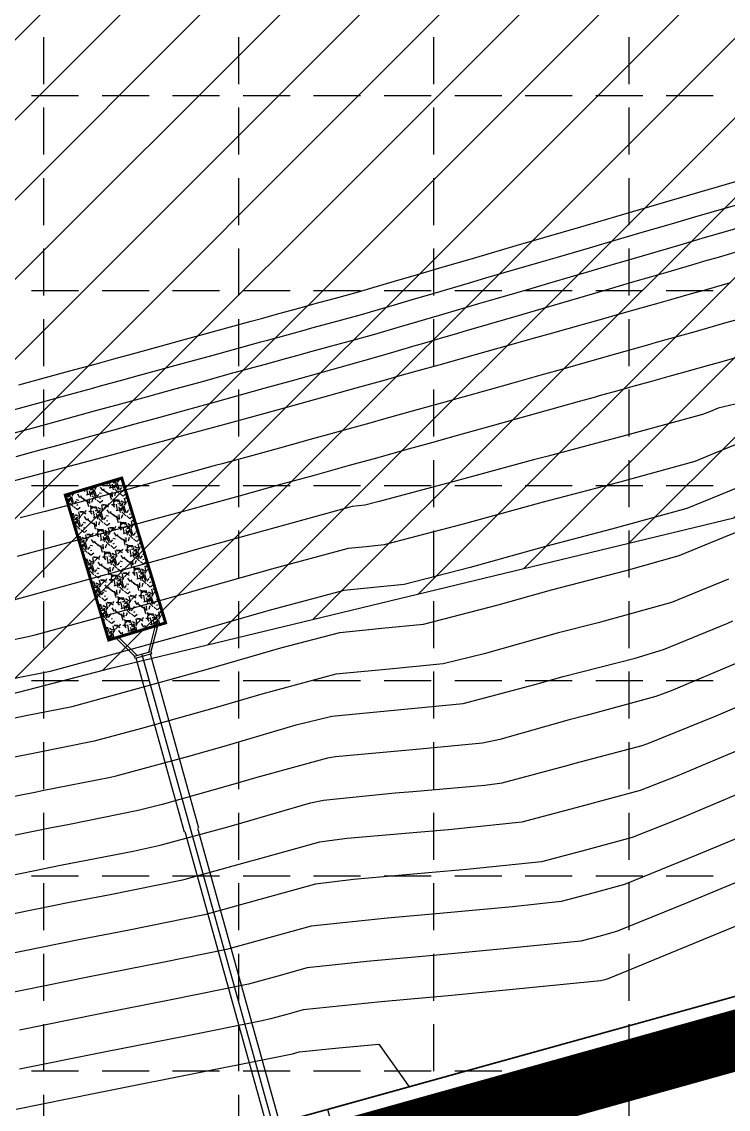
# Model space of a CAD drawing. Header units: inches. Extents: x 2387375 to 2389038, y 7083851 to 7084891.
# Drawn here: x 2388488.8 to 2388582.7, y 7084599 to 7084743.6 of the extents above; entities that cross this region are included whole.
import ezdxf

# ---------------------------------------------------------------- set-up
doc = ezdxf.new("R2010")
doc.units = ezdxf.units.IN
doc.header["$MEASUREMENT"] = 0
doc.linetypes.add('ACAD_ISO02W100', pattern=[15, 12, -3])
doc.linetypes.add('HIDDEN', pattern=[0.375, 0.25, -0.125])
for name, color, linetype in [('1 EROSION BLANKET', 84, 'Continuous'), ('GRID', 254, 'HIDDEN'), ('JCTR1$0$TP-CT-MAJR', 251, 'Continuous'), ('JCTR1$0$TP-CT-MINR', 253, 'Continuous'), ('LEGEND', 7, 'Continuous'), ('SILT FENCE', 200, 'Continuous'), ('STORM', 5, 'Continuous'), ('WATER', 5, 'Continuous')]:
    doc.layers.add(name, color=color, linetype=linetype)
doc.layers.add('CRWR1$0$CRW-PR-LOT', color=3, linetype='Continuous', lineweight=35)
doc.layers.add('CRWR1$0$CRW-PR-PLAT-LN', color=2, linetype='Continuous', lineweight=30)

# ---------------------------------------------------------------- blocks, each defined once
blk = doc.blocks.new('A$C6A1501F0')
at = {"layer": 'LEGEND', "linetype": 'ACAD_ISO02W100'}
h = blk.add_hatch(dxfattribs=at)
h.set_pattern_fill('GRAVEL', color=240, scale=7.901685238283465, angle=-90.00000000000001, style=0)
h.set_pattern_definition([(138.0128, (-398.4708630810492, 561.736811876297), (-71.11517774550934, 63.21346793733796), [1.063061125217704, -105.2432410369985]), (94.96969999999995, (-399.2610316048376, 562.4479635478929), (7.901616548989391, -94.82023116816296), [1.824246267592027, -180.600325179814]), (42.51039999999991, (-399.4190653096884, 564.2653511520475), (-86.91860615931813, -79.01677904213267), [1.286299536569689, -127.343812154104]), (177.2737, (-401.3944866191596, 567.3470083950087), (158.0337070964568, -7.901653771617222), [1.661234501126239, -164.4621840047568]), (202.8337, (-403.0538405193947, 567.4260252472013), (94.820194506399, 39.50850446106374), [1.628971920298329, -161.2684413567213]), (267.2737, (-404.555160714779, 566.7938904287294), (7.901653771617227, 158.0337070964568), [1.661234501126239, -164.4621840047568]), (307.6942, (-404.6341775669716, 565.1345365289599), (-79.01677656743323, 102.7219661404462), [2.196897645114713, -217.4926930292813]), (342.2553, (-403.2908910764381, 563.3961657760665), (173.8370454626745, -55.31188171149473), [2.074097554826552, -205.3357290429958]), (31.42959999999997, (-401.315469766967, 562.7640309566632), (102.7218688776117, 63.21354697013753), [1.666860501015898, -165.0193713393343]), (85.23639999999999, (-399.8931664242409, 563.6332163335755), (-7.901618332037954, -86.91854509863761), [1.902978659306268, -93.24591479758087]), (132.3974, (-399.7351327193901, 565.5296207908541), (-86.91847505568592, 94.82028094526845), [2.460964064092908, -243.6356240839584]), (48.81409999999998, (-401.4735034718178, 559.5243400093168), (47.41009020058091, 55.31181995271545), [0.8399570425147709, -83.15610278479804]), (81.4692, (-400.9203855050728, 560.1564748287201), (-15.80343297921159, -102.721894544834), [1.59801311753472, -158.2036779168284]), (135, (-400.6833349480294, 561.736811876297), (-7.901687683451682, 2.328731829949544e-15), [1.117464228083286, -10.05720175780529]), (113.1985999999999, (-399.7351327193901, 562.2899298425764), (15.80338094839265, -39.50842406323333), [0.6017765443771922, -59.57566454784059]), (201.8014, (-399.9721832764335, 562.8430478097871), (23.70505787209556, 7.901684531087757), [0.8510352052188438, -41.70084358100193]), (300.9638, (-400.7623518002219, 562.5269804000854), (15.80339010072407, -23.70504008759266), [1.382233897047675, -44.69211344649134]), (71.5651, (-400.0512001286261, 561.3417276144028), (-7.901672621051905, -15.80337391058372), [0.9994920674757144, -23.98783332447285]), (286.3895, (-399.9721832764335, 567.4260252472013), (23.70499811012665, -79.01686975399399), [1.400178624223829, -138.6180393739948]), (340.3462, (-399.5770990145393, 566.0827387571335), (-86.91855449600625, 31.60670339936135), [1.174672429208458, -116.2923255393949]), (203.1986, (-398.4708630810492, 561.3417276144028), (39.50842406323333, 15.80338094839265), [1.203545187069146, -58.97389590514865]), (253.6105, (-399.5770990145393, 560.867626500316), (23.7049981101267, 79.01686975399399), [1.400178624223817, -138.6180393739933]), (249.444, (-404.871228124015, 567.4260252472013), (15.80333884155047, 39.50844076641096), [1.350239973517878, -66.16179030911697]), (204.7751, (-405.3453292385675, 566.1617556093261), (86.91856465941376, 39.50836447329116), [1.131347489046937, -112.0035673510372]), (336.8013999999999, (-406.3725483193994, 561.2627107622102), (39.50842406323333, -15.80338094839268), [1.203545187069146, -58.97389590514862]), (287.354, (-405.2663123859093, 560.7886096471921), (-31.60669751171588, 102.7219240519527), [1.324567398178695, -131.1318168438551]), (339.444, (-406.3725483193994, 565.1345365289599), (-39.50844076641095, 15.80333884155049), [0.6751199867589398, -66.83691029587597]), (11.30989999999952, (-406.3725483193994, 561.736811876297), (31.60674689702607, 7.901666528369769), [0.4029069303000725, -39.88793623172668]), (75.96379999999999, (-405.9774640575051, 561.8158287284896), (-7.901669888163502, -23.70506002908946), [1.628971920298327, -30.95050599409441]), (96.00899999999996, (-405.5823797956109, 563.3961657760665), (7.901679845239794, -79.01685041457257), [1.509616964774056, -149.4518661671302]), (213.6901, (-401.4735034718178, 562.5269804000854), (15.80336698221383, 7.901695783139229), [1.139596848435718, -27.35033226414248]), (263.1572, (-402.4217057004571, 561.8948455806822), (-15.80343367365098, -134.32864403703), [1.989596932888347, -196.969756583481]), (330.9454, (-402.6587562575005, 559.919424271211), (-55.31179970673286, 31.60674116805401), [0.8135259053927125, -80.5393016844357]), (360, (-401.9476045859046, 559.5243400093168), (7.901685238283467, 7.901685238283464), [0.4741011142970078, -7.427584123986457]), (30.25639999999999, (-405.3453292385675, 563.5541994804516), (-55.31181607337535, -31.60670055025817), [1.097733720043292, -108.6759859584364]), (318.0128, (-404.3971270099282, 564.1073174476624), (71.11517774550934, -63.21346793733796), [2.126122250435408, -104.1801799117807]), (270, (-402.8167899623513, 562.6850141044706), (7.901685238283464, -7.901685238283467), [2.054438161953701, -5.847247076329762]), (235.3048, (-402.8167899623513, 560.6305759428069), (55.3118646982897, 79.01680701916109), [1.249367059765952, -123.6872440966064]), (164.0546, (-403.5279416334815, 559.6033568615094), (-31.6067419538993, 7.901684363538317), [1.15050117406455, -56.3746365460153]), (117.6459999999999, (-404.6341775669716, 559.919424271211), (-79.01691332986965, 150.1319863970388), [1.87321301101367, -185.4483962560776]), (85.42609999999999, (-405.5033629434183, 561.5787781709805), (7.901644158694763, 102.7219125092918), [1.981734756076237, -196.1915275060461])])
h.paths.add_polyline_path([(0.584089822601527, -0.4938531648367643), (0.4947351985611022, -50.77916392777115), (20.24894829420373, -50.77916392777115), (20.17312509985641, -0.4938531648367643)])
at = {"layer": 'LEGEND', "color": 240, "const_width": 0.9877106547854332}
blk.add_lwpolyline([(0.584089822601527, -0.4938531648367643), (0.4947351985611022, -50.77916392777115), (20.24894829420373, -50.77916392777115), (20.17312509985641, -0.4938531648367643)], close=True, dxfattribs=at)
blk = doc.blocks.new('A$C4A363B70')
at = {"layer": '1 EROSION BLANKET', "xscale": 0.4000000003996955, "yscale": 0.400000000372529, "zscale": 0.4, "rotation": 238.6088786460151}
blk.add_blockref('A$C6A1501F0', (21.82924640318379, -10.68277902994305), dxfattribs=at)

msp = doc.modelspace()

# ---------------------------------------------------------------- hatches: boundary and pattern name
at = {"layer": 'WATER'}
h = msp.add_hatch(dxfattribs=at)
h.set_pattern_fill('ANSI31', color=256, scale=60, style=0)
h.set_pattern_definition([(45, (0, 0), (-5.303300858899106, 5.303300858899107), [])])
h.paths.add_polyline_path([(2387654.944462844, 7084521.61980602), (2387679.642783274, 7084506.639975104), (2387723.766752446, 7084497.763036642), (2387889.162252298, 7084510.80103803), (2387926.348488384, 7084514.129889344), (2388016.700137126, 7084533.001497419), (2388141.856800673, 7084565.735202823), (2388228.84299068, 7084591.574107274), (2388390.663752605, 7084628.996498778), (2388500.851835737, 7084657.634565918), (2388592.26903552, 7084679.702376023), (2388707.425534849, 7084710.819012595), (2388737.54360867, 7084716.203948504), (2388780.22361846, 7084766.427201666), (2388754.708681173, 7084793.894603136), (2388201.914261119, 7084776.275937825), (2388014.44484666, 7084766.665758959), (2387879.851425392, 7084777.877635114), (2387769.292539042, 7084787.487813978), (2387692.382010933, 7084779.479332403), (2387663.540564354, 7084771.470848392), (2387660.335959179, 7084745.843701504), (2387660.335959179, 7084691.386013151), (2387641.108328126, 7084659.352079542), (2387628.289903526, 7084611.301177911), (2387633.613179864, 7084569.814989717), (2387646.877628599, 7084529.484212562)])

# ---------------------------------------------------------------- linework, layer by layer
at = {"color": 7}
msp.add_line((2388762.413445514, 7084663.563159616), (2387927.993441843, 7084432.053387738), dxfattribs=at)
at = {"layer": 'CRWR1$0$CRW-PR-LOT', "color": 7}
msp.add_lwpolyline([(2387581.273520038, 7084497.630527668), (2387606.530616154, 7084493.423341805), (2387606.671096385, 7084476.339225425, -0.07968145764794721), (2387640.390261373, 7084467.578565371, 0.1057521026241832), (2387677.27067296, 7084460.006561443), (2387741.776281955, 7084460.536981789, -0.1424898217880438), (2387841.241544388, 7084432.488946628), (2387925.343544057, 7084431.318169056), (2388765.063371691, 7084664.298384419), (2388974.710188857, 7084370.945626974), (2388910.435450236, 7084251.138903983)], format="xyb", dxfattribs=at)
at = {"layer": 'CRWR1$0$CRW-PR-PLAT-LN', "color": 7}
msp.add_lwpolyline([(2388569.422874402, 7084502.689330834), (2388551.423378921, 7084519.825214897), (2388529.474571885, 7084598.93428617), (2388605.286687043, 7084619.968352932), (2388634.695250391, 7084513.972426586), (2388629.033191278, 7084512.401488628, 0.3360930115425278), (2388569.422874402, 7084502.689330834, -0.9220041064176998)], format="xyb", dxfattribs=at)
at = {"layer": 'GRID', "color": 252, "linetype": 'HIDDEN', "ltscale": 25}
for p, q in [((2388491.699525693, 7084863.391168827), (2388491.699525693, 7083955.698641663)), ((2388517.630325695, 7084863.391168827), (2388517.630325695, 7083955.698641663)), ((2388543.561125697, 7084863.391168827), (2388543.561125697, 7083955.698641663)), ((2388569.491925699, 7084863.391168827), (2388569.491925699, 7083955.698641663)), ((2387402.605925598, 7084733.737168817), (2389010.315525737, 7084733.737168817)), ((2387402.605925598, 7084707.806368815), (2389010.315525737, 7084707.806368815)), ((2387402.605925598, 7084681.875568812), (2389010.315525737, 7084681.875568812)), ((2387402.605925598, 7084655.94476881), (2389010.315525737, 7084655.94476881)), ((2387402.605925598, 7084630.013968808), (2389010.315525737, 7084630.013968808)), ((2387402.605925598, 7084604.083168805), (2389010.315525737, 7084604.083168805))]:
    msp.add_line(p, q, dxfattribs=at)
at = {"layer": 'JCTR1$0$TP-CT-MAJR', "color": 35, "elevation": 595}
msp.add_lwpolyline([(2388488.050595129, 7084685.757421196), (2388490.760982258, 7084686.488570075), (2388493.642716061, 7084687.269964182), (2388498.003636524, 7084688.459461216), (2388500.922356904, 7084689.259699507), (2388503.898180704, 7084690.078494297), (2388507.025931113, 7084690.941766878), (2388510.726629036, 7084691.966023354), (2388514.543083368, 7084693.024695043), (2388518.183286082, 7084694.035873506), (2388521.039146217, 7084694.829594644), (2388524.796555303, 7084695.873724135), (2388528.940883379, 7084697.024175897), (2388532.242576635, 7084697.939042497), (2388536.014651217, 7084699.011434491), (2388538.436811434, 7084699.71949455), (2388541.103566079, 7084700.498998845), (2388541.946631574, 7084700.745418618), (2388543.593618256, 7084701.226800459), (2388544.909262152, 7084701.611322245), (2388546.347183683, 7084702.031567058), (2388547.933057691, 7084702.495034629), (2388550.834601549, 7084703.342957173), (2388553.170003887, 7084704.025393806), (2388554.546805912, 7084704.427697641), (2388557.866577679, 7084705.397692081), (2388560.707064268, 7084706.227594077), (2388562.859160013, 7084706.856339882), (2388565.439061699, 7084707.610039493), (2388567.259882044, 7084708.141959128), (2388568.69782638, 7084708.562017431), (2388570.344871852, 7084709.043147754), (2388572.226794534, 7084709.592875417), (2388574.440049732, 7084710.239369974), (2388577.882143475, 7084711.244772947), (2388579.616096581, 7084711.751228563), (2388581.411158902, 7084712.275522873), (2388583.624439573, 7084712.9219554)], dxfattribs=at)
at = {"layer": 'JCTR1$0$TP-CT-MAJR', "color": 35}
for points in [[(2388583.620943679, 7084687.280473677), (2388580.945943679, 7084686.175473677), (2388578.270943679, 7084685.070473677), (2388568.118925538, 7084682.304039069), (2388557.944621595, 7084679.618196184), (2388557.635943679, 7084679.535473676), (2388547.483685024, 7084676.767302755), (2388537.310888756, 7084674.078306516), (2388537.000943678, 7084674.000473676), (2388534.590943679, 7084673.760473676), (2388532.180943679, 7084673.520473676), (2388521.987789496, 7084670.750688428), (2388511.819417238, 7084667.888296809), (2388510.925943678, 7084667.640473677), (2388500.751348536, 7084664.80169614), (2388490.56654437, 7084662.000464261), (2388489.670943678, 7084661.760473676), (2388486.710943678, 7084661.170473676)], [(2388583.940943679, 7084658.310473677), (2388575.134695381, 7084654.579577675), (2388573.070943679, 7084653.830473676), (2388563.820858188, 7084651.320936784), (2388561.570943679, 7084650.740473676), (2388552.339740247, 7084648.140781254), (2388550.070943679, 7084647.650473677), (2388540.812250205, 7084646.734556347), (2388539.765943678, 7084646.640473677), (2388530.494238575, 7084645.8134454), (2388529.460943678, 7084645.630473677), (2388520.045904136, 7084643.075075876), (2388516.880943678, 7084642.150473677), (2388507.492523193, 7084639.488055905), (2388504.300943678, 7084638.670473676), (2388494.925982743, 7084636.778355282), (2388492.750943678, 7084636.355473677), (2388483.376582162, 7084634.458589766)], [(2388586.940943679, 7084630.440473676), (2388577.268576478, 7084626.415043993), (2388567.870943679, 7084622.580473676), (2388565.500943678, 7084621.945473677), (2388563.130943678, 7084621.310473677), (2388552.87622561, 7084620.266074359), (2388544.940943679, 7084619.525473677), (2388534.673230473, 7084618.597170051), (2388526.750943678, 7084617.740473676), (2388522.845943678, 7084616.660473676), (2388518.940943679, 7084615.580473676), (2388508.680313055, 7084613.492346648), (2388498.795943679, 7084611.540473676), (2388488.531315506, 7084609.471276507)]]:
    msp.add_lwpolyline(points, dxfattribs=at)
at = {"layer": 'JCTR1$0$TP-CT-MINR', "color": 35}
for p, q in [((2388581.438190506, 7084721.658731105, 592), (2388587.325416185, 7084723.378560188, 592)), ((2388574.882160724, 7084719.743076329, 592), (2388581.438190506, 7084721.658731105, 592)), ((2388582.621892768, 7084718.879150549, 593), (2388587.802666597, 7084720.392598672, 593)), ((2388568.506754458, 7084717.87961228, 592), (2388574.882160724, 7084719.743076329, 592)), ((2388578.73491255, 7084717.743473988, 593), (2388582.621892768, 7084718.879150549, 593)), ((2388563.1390612, 7084716.310138457, 592), (2388568.506754458, 7084717.87961228, 592)), ((2388575.161536075, 7084716.699259418, 593), (2388578.73491255, 7084717.743473988, 593)), ((2388558.207209437, 7084714.867573319, 592), (2388563.1390612, 7084716.310138457, 592)), ((2388571.588195653, 7084715.654873366, 593), (2388575.161536075, 7084716.699259418, 593)), ((2388579.696217378, 7084714.898806099, 594), (2388582.681078636, 7084715.770952432, 594)), ((2388582.681078636, 7084715.770952432, 594), (2388586.301505027, 7084716.828664923, 594)), ((2388554.516096678, 7084713.787547129, 592), (2388558.207209437, 7084714.867573319, 592)), ((2388564.258145855, 7084713.511835597, 593), (2388568.122332353, 7084714.641703231, 593)), ((2388568.122332353, 7084714.641703231, 593), (2388571.588195653, 7084715.654873366, 593)), ((2388576.325332998, 7084713.913723605, 594), (2388579.696217378, 7084714.898806099, 594)), ((2388549.170968059, 7084712.222906701, 592), (2388554.516096678, 7084713.787547129, 592)), ((2388560.026850818, 7084712.274279816, 593), (2388564.258145855, 7084713.511835597, 593)), ((2388570.275697922, 7084712.145374093, 594), (2388573.453454507, 7084713.074331183, 594)), ((2388573.453454507, 7084713.074331183, 594), (2388576.325332998, 7084713.913723605, 594)), ((2388544.705958153, 7084710.915240901, 592), (2388549.170968059, 7084712.222906701, 592)), ((2388554.327062116, 7084710.606571192, 593), (2388557.846285497, 7084711.636358904, 593)), ((2388557.846285497, 7084711.636358904, 593), (2388560.026850818, 7084712.274279816, 593)), ((2388567.041464863, 7084711.199712962, 594), (2388570.275697922, 7084712.145374093, 594)), ((2388540.83498024, 7084709.781009464, 592), (2388544.705958153, 7084710.915240901, 592)), ((2388550.516873513, 7084709.49127258, 593), (2388554.327062116, 7084710.606571192, 593)), ((2388561.740630585, 7084709.649318351, 594), (2388564.169754933, 7084710.359869751, 594)), ((2388564.169754933, 7084710.359869751, 594), (2388567.041464863, 7084711.199712962, 594)), ((2388533.550248078, 7084707.644980242, 592), (2388537.271953818, 7084708.736524278, 592)), ((2388537.271953818, 7084708.736524278, 592), (2388539.414069372, 7084709.364534034, 592)), ((2388539.414069372, 7084709.364534034, 592), (2388540.83498024, 7084709.781009464, 592)), ((2388543.792345675, 7084707.521851818, 593), (2388548.336488802, 7084708.852854874, 593)), ((2388548.336488802, 7084708.852854874, 593), (2388550.516873513, 7084709.49127258, 593)), ((2388556.633026817, 7084708.154801122, 594), (2388559.311524686, 7084708.938630363, 594)), ((2388559.311524686, 7084708.938630363, 594), (2388561.740630585, 7084709.649318351, 594)), ((2388580.902491388, 7084708.280970549, 596), (2388583.035933509, 7084708.88610813, 596)), ((2388530.522815865, 7084706.812171223, 592), (2388533.550248078, 7084707.644980242, 592)), ((2388540.586855438, 7084706.582528937, 593), (2388543.792345675, 7084707.521851818, 593)), ((2388551.71874016, 7084706.716171427, 594), (2388554.646620954, 7084707.573377054, 594)), ((2388554.646620954, 7084707.573377054, 594), (2388556.633026817, 7084708.154801122, 594)), ((2388575.0794523, 7084706.630038587, 596), (2388577.840112208, 7084707.412569036, 596)), ((2388577.840112208, 7084707.412569036, 596), (2388579.522171105, 7084707.889513822, 596)), ((2388579.522171105, 7084707.889513822, 596), (2388580.902491388, 7084708.280970549, 596)), ((2388525.650851787, 7084705.481062592, 592), (2388528.318849511, 7084706.210563794, 592)), ((2388528.318849511, 7084706.210563794, 592), (2388530.522815865, 7084706.812171223, 592)), ((2388535.147539602, 7084704.987739107, 593), (2388538.352850985, 7084705.927665103, 593)), ((2388538.352850985, 7084705.927665103, 593), (2388540.586855438, 7084706.582528937, 593)), ((2388547.021029967, 7084705.340239197, 594), (2388549.562855384, 7084706.08481569, 594)), ((2388549.562855384, 7084706.08481569, 594), (2388551.71874016, 7084706.716171427, 594)), ((2388571.439624437, 7084705.598903079, 596), (2388573.523289303, 7084706.189096205, 596)), ((2388573.523289303, 7084706.189096205, 596), (2388575.0794523, 7084706.630038587, 596)), ((2388520.682711161, 7084704.119744664, 592), (2388522.686143801, 7084704.669095922, 592)), ((2388522.686143801, 7084704.669095922, 592), (2388525.650851787, 7084705.481062592, 592)), ((2388530.874084868, 7084703.798419591, 593), (2388533.955143678, 7084704.637973676, 593)), ((2388533.955143678, 7084704.637973676, 593), (2388535.147539602, 7084704.987739107, 593)), ((2388541.438504832, 7084703.704137253, 594), (2388544.342879182, 7084704.555483945, 594)), ((2388544.342879182, 7084704.555483945, 594), (2388547.021029967, 7084705.340239197, 594)), ((2388565.864960468, 7084704.021386988, 596), (2388568.300665038, 7084704.71034703, 596)), ((2388568.300665038, 7084704.71034703, 596), (2388571.439624437, 7084705.598903079, 596)), ((2388513.987116022, 7084702.281197654, 592), (2388516.058096655, 7084702.850176081, 592)), ((2388516.058096655, 7084702.850176081, 592), (2388519.303634539, 7084703.741342246, 592)), ((2388519.303634539, 7084703.741342246, 592), (2388520.682711161, 7084704.119744664, 592)), ((2388526.355738688, 7084702.563698684, 593), (2388527.384167894, 7084702.845060416, 593)), ((2388527.384167894, 7084702.845060416, 593), (2388530.874084868, 7084703.798419591, 593)), ((2388535.719825574, 7084702.026837638, 594), (2388538.703898932, 7084702.902246283, 594)), ((2388538.703898932, 7084702.902246283, 594), (2388541.438504832, 7084703.704137253, 594)), ((2388559.409455087, 7084702.198070494, 596), (2388563.47881497, 7084703.346950497, 596)), ((2388563.47881497, 7084703.346950497, 596), (2388565.864960468, 7084704.021386988, 596)), ((2388579.934962208, 7084702.811694888, 597), (2388578.450143659, 7084702.390670482, 597)), ((2388582.236572188, 7084703.464469844, 597), (2388579.934962208, 7084702.811694888, 597)), ((2388584.538210352, 7084704.117386494, 597), (2388582.236572188, 7084703.464469844, 597)), ((2388508.984908583, 7084700.906532429, 592), (2388511.369921244, 7084701.561972046, 592)), ((2388511.369921244, 7084701.561972046, 592), (2388513.987116022, 7084702.281197654, 592)), ((2388521.634977488, 7084701.270183268, 593), (2388524.247968076, 7084701.986529595, 593)), ((2388524.247968076, 7084701.986529595, 593), (2388526.355738688, 7084702.563698684, 593)), ((2388532.499750305, 7084701.132829899, 594), (2388535.719825574, 7084702.026837638, 594)), ((2388553.683231517, 7084700.58467963, 596), (2388557.14887725, 7084701.560652751, 596)), ((2388557.14887725, 7084701.560652751, 596), (2388559.409455087, 7084702.198070494, 596)), ((2388578.450143659, 7084702.390670482, 597), (2388573.15002783, 7084700.888642607, 597)), ((2388503.536496065, 7084699.409979396, 592), (2388506.599869674, 7084700.251222961, 592)), ((2388506.599869674, 7084700.251222961, 592), (2388508.984908583, 7084700.906532429, 592)), ((2388514.253633505, 7084699.243272312, 593), (2388516.968133363, 7084699.989072605, 593)), ((2388516.968133363, 7084699.989072605, 593), (2388520.60917064, 7084700.988747863, 593)), ((2388520.60917064, 7084700.988747863, 593), (2388521.634977488, 7084701.270183268, 593)), ((2388526.916181635, 7084699.607116211, 594), (2388529.858498677, 7084700.411833405, 594)), ((2388529.858498677, 7084700.411833405, 594), (2388532.499750305, 7084701.132829899, 594)), ((2388550.519951519, 7084699.695291728, 596), (2388553.683231517, 7084700.58467963, 596)), ((2388570.091443401, 7084700.022622259, 597), (2388566.428361096, 7084698.986386256, 597)), ((2388571.969015248, 7084700.554169208, 597), (2388570.091443401, 7084700.022622259, 597)), ((2388573.15002783, 7084700.888642607, 597), (2388571.969015248, 7084700.554169208, 597)), ((2388498.551626774, 7084698.042910809, 592), (2388501.069194242, 7084698.732988518, 592)), ((2388501.069194242, 7084698.732988518, 592), (2388503.536496065, 7084699.409979396, 592)), ((2388510.140197698, 7084698.11282863, 593), (2388514.253633505, 7084699.243272312, 593)), ((2388521.207919862, 7084698.042324451, 594), (2388524.062076548, 7084698.825233492, 594)), ((2388524.062076548, 7084698.825233492, 594), (2388525.533141058, 7084699.228374548, 594)), ((2388525.533141058, 7084699.228374548, 594), (2388526.916181635, 7084699.607116211, 594)), ((2388544.792292806, 7084698.088811554, 596), (2388547.406068823, 7084698.82125821, 596)), ((2388547.406068823, 7084698.82125821, 596), (2388550.519951519, 7084699.695291728, 596)), ((2388566.428361096, 7084698.986386256, 597), (2388561.035260852, 7084697.46303216, 597)), ((2388584.800221122, 7084699.178032118, 598), (2388581.870224348, 7084698.358721694, 598)), ((2388492.455063739, 7084696.375841715, 592), (2388495.205296456, 7084697.127070675, 592)), ((2388495.205296456, 7084697.127070675, 592), (2388498.551626774, 7084698.042910809, 592)), ((2388504.460876875, 7084696.552768052, 593), (2388510.140197698, 7084698.11282863, 593)), ((2388516.400327561, 7084696.722004017, 594), (2388519.536892531, 7084697.583586576, 594)), ((2388519.536892531, 7084697.583586576, 594), (2388521.207919862, 7084698.042324451, 594)), ((2388539.11255098, 7084696.501378564, 596), (2388541.198579482, 7084697.083707645, 596)), ((2388541.198579482, 7084697.083707645, 596), (2388544.792292806, 7084698.088811554, 596)), ((2388561.035260852, 7084697.46303216, 597), (2388557.82390637, 7084696.557463979, 597)), ((2388579.920662984, 7084697.813460648, 598), (2388576.591406434, 7084696.882185484, 598)), ((2388581.870224348, 7084698.358721694, 598), (2388579.920662984, 7084697.813460648, 598)), ((2388488.41210632, 7084695.274423176, 592), (2388492.455063739, 7084696.375841715, 592)), ((2388499.285979436, 7084695.133549541, 593), (2388502.269607345, 7084695.951450272, 593)), ((2388502.269607345, 7084695.951450272, 593), (2388504.460876875, 7084696.552768052, 593)), ((2388509.328690434, 7084694.778595692, 594), (2388512.518745128, 7084695.655272222, 594)), ((2388512.518745128, 7084695.655272222, 594), (2388516.400327561, 7084696.722004017, 594)), ((2388533.254635842, 7084694.870780209, 596), (2388537.153386572, 7084695.955240569, 596)), ((2388537.153386572, 7084695.955240569, 596), (2388539.11255098, 7084696.501378564, 596)), ((2388554.09476749, 7084695.507529654, 597), (2388550.942123864, 7084694.621433327, 597)), ((2388557.82390637, 7084696.557463979, 597), (2388554.09476749, 7084695.507529654, 597)), ((2388572.340247992, 7084695.692920418, 598), (2388570.015055237, 7084695.042460768, 598)), ((2388574.812268261, 7084696.384475255, 598), (2388572.340247992, 7084695.692920418, 598)), ((2388576.591406434, 7084696.882185484, 598), (2388574.812268261, 7084696.384475255, 598)), ((2388495.273436191, 7084694.035619693, 593), (2388498.072120865, 7084694.801136497, 593)), ((2388498.072120865, 7084694.801136497, 593), (2388499.285979436, 7084695.133549541, 593)), ((2388505.412794954, 7084693.703023863, 594), (2388509.328690434, 7084694.778595692, 594)), ((2388528.502169061, 7084693.55339032, 596), (2388533.254635842, 7084694.870780209, 596)), ((2388550.942123864, 7084694.621433327, 597), (2388547.457287175, 7084693.643759036, 597)), ((2388568.529519526, 7084694.626916399, 598), (2388565.558449408, 7084693.795928796, 598)), ((2388570.015055237, 7084695.042460768, 598), (2388568.529519526, 7084694.626916399, 598)), ((2388487.532990582, 7084691.926691383, 593), (2388491.445851533, 7084692.991066455, 593)), ((2388491.445851533, 7084692.991066455, 593), (2388495.273436191, 7084694.035619693, 593)), ((2388498.500677816, 7084691.807972155, 594), (2388501.496439295, 7084692.628585295, 594)), ((2388501.496439295, 7084692.628585295, 594), (2388505.412794954, 7084693.703023863, 594)), ((2388524.229279943, 7084692.373527633, 596), (2388528.502169061, 7084693.55339032, 596)), ((2388544.72865655, 7084692.879658043, 597), (2388541.515040864, 7084691.981465524, 597)), ((2388547.457287175, 7084693.643759036, 597), (2388544.72865655, 7084692.879658043, 597)), ((2388562.898484358, 7084693.052116744, 598), (2388560.384594667, 7084692.349339766, 598)), ((2388564.889104747, 7084693.608741887, 598), (2388562.898484358, 7084693.052116744, 598)), ((2388565.558449408, 7084693.795928796, 598), (2388564.889104747, 7084693.608741887, 598)), ((2388583.612394434, 7084692.709515852, 599), (2388581.380943678, 7084692.170473676, 599)), ((2388493.891572436, 7084690.548306648, 594), (2388498.500677816, 7084691.807972155, 594)), ((2388516.485518581, 7084690.247368764, 596), (2388520.679842802, 7084691.396965282, 596)), ((2388520.679842802, 7084691.396965282, 596), (2388524.229279943, 7084692.373527633, 596)), ((2388541.515040864, 7084691.981465524, 597), (2388536.906405882, 7084690.696871461, 597)), ((2388560.384594667, 7084692.349339766, 598), (2388551.348982872, 7084689.825534047, 598)), ((2388579.310943679, 7084691.320473677, 599), (2388569.050406852, 7084688.546832588, 599)), ((2388580.345943678, 7084691.745473677, 599), (2388579.310943679, 7084691.320473677, 599)), ((2388581.380943678, 7084692.170473676, 599), (2388580.345943678, 7084691.745473677, 599)), ((2388490.664339225, 7084689.668889127, 594), (2388493.891572436, 7084690.548306648, 594)), ((2388513.191431191, 7084689.348030468, 596), (2388516.485518581, 7084690.247368764, 596)), ((2388535.086309937, 7084690.190756228, 597), (2388531.173707744, 7084689.105253704, 597)), ((2388536.906405882, 7084690.696871461, 597), (2388535.086309937, 7084690.190756228, 597)), ((2388551.348982872, 7084689.825534047, 598), (2388545.756836152, 7084688.26587444, 598)), ((2388487.329786336, 7084688.76291062, 594), (2388490.664339225, 7084689.668889127, 594)), ((2388507.501508141, 7084687.802325539, 596), (2388510.523622059, 7084688.622051036, 596)), ((2388510.523622059, 7084688.622051036, 596), (2388513.191431191, 7084689.348030468, 596)), ((2388529.565864949, 7084688.66020146, 597), (2388527.957875272, 7084688.215729367, 597)), ((2388531.173707744, 7084689.105253704, 597), (2388529.565864949, 7084688.66020146, 597)), ((2388545.756836152, 7084688.26587444, 598), (2388543.468192797, 7084687.628216654, 598)), ((2388569.050406852, 7084688.546832588, 599), (2388558.78053077, 7084685.80757682, 599)), ((2388501.277676766, 7084686.123541841, 596), (2388504.349309091, 7084686.950449848, 596)), ((2388504.349309091, 7084686.950449848, 596), (2388507.501508141, 7084687.802325539, 596)), ((2388523.067680596, 7084686.867992895, 597), (2388520.00520852, 7084686.027184745, 597)), ((2388524.793413593, 7084687.342902334, 597), (2388523.067680596, 7084686.867992895, 597)), ((2388527.158209498, 7084687.994926205, 597), (2388524.793413593, 7084687.342902334, 597)), ((2388527.957875272, 7084688.215729367, 597), (2388527.158209498, 7084687.994926205, 597)), ((2388543.468192797, 7084687.628216654, 598), (2388539.692756687, 7084686.577253913, 598)), ((2388496.964871353, 7084684.968041541, 596), (2388501.277676766, 7084686.123541841, 596)), ((2388520.00520852, 7084686.027184745, 597), (2388515.450082034, 7084684.781422263, 597)), ((2388536.125371709, 7084685.58539694, 598), (2388532.348981077, 7084684.536827181, 598)), ((2388539.692756687, 7084686.577253913, 598), (2388536.125371709, 7084685.58539694, 598)), ((2388558.78053077, 7084685.80757682, 599), (2388556.850943679, 7084685.290473677, 599)), ((2388490.734124562, 7084683.310693718, 596), (2388494.116067366, 7084684.208467098, 596)), ((2388494.116067366, 7084684.208467098, 596), (2388496.964871353, 7084684.968041541, 596)), ((2388514.538854103, 7084684.532939509, 597), (2388511.493940976, 7084683.704443066, 597)), ((2388515.450082034, 7084684.781422263, 597), (2388514.538854103, 7084684.532939509, 597)), ((2388532.348981077, 7084684.536827181, 598), (2388527.683624269, 7084683.243618706, 598)), ((2388556.850943679, 7084685.290473677, 599), (2388546.589529159, 7084682.519726216, 599)), ((2388487.350820819, 7084682.416993774, 596), (2388490.734124562, 7084683.310693718, 596)), ((2388508.389425586, 7084682.862703465, 597), (2388506.409366149, 7084682.327464012, 597)), ((2388511.493940976, 7084683.704443066, 597), (2388508.389425586, 7084682.862703465, 597)), ((2388527.683624269, 7084683.243618706, 598), (2388523.225306954, 7084682.010301071, 598)), ((2388546.589529159, 7084682.519726216, 599), (2388536.322766589, 7084679.76913115, 599)), ((2388503.031014713, 7084681.417261818, 597), (2388500.178195573, 7084680.651706666, 597)), ((2388506.409366149, 7084682.327464012, 597), (2388503.031014713, 7084681.417261818, 597)), ((2388523.225306954, 7084682.010301071, 598), (2388517.713542854, 7084680.489300443, 598)), ((2388585.860943679, 7084682.380473677, 601), (2388581.545943679, 7084680.600473676, 601)), ((2388497.011713815, 7084679.805374353, 597), (2388494.429334647, 7084679.117886823, 597)), ((2388500.178195573, 7084680.651706666, 597), (2388497.011713815, 7084679.805374353, 597)), ((2388517.713542854, 7084680.489300443, 598), (2388510.770242842, 7084678.579785319, 598)), ((2388536.322766589, 7084679.76913115, 599), (2388534.390943679, 7084679.260473676, 599)), ((2388581.545943679, 7084680.600473676, 601), (2388577.230943679, 7084678.820473677, 601)), ((2388491.903458852, 7084678.447880887, 597), (2388488.621112808, 7084677.580923526, 597)), ((2388494.429334647, 7084679.117886823, 597), (2388491.903458852, 7084678.447880887, 597)), ((2388510.770242842, 7084678.579785319, 598), (2388507.629460038, 7084677.718629474, 598)), ((2388532.720943678, 7084679.100473676, 599), (2388522.442351656, 7084676.276936239, 599)), ((2388533.555943679, 7084679.180473676, 599), (2388532.720943678, 7084679.100473676, 599)), ((2388534.390943679, 7084679.260473676, 599), (2388533.555943679, 7084679.180473676, 599)), ((2388577.230943679, 7084678.820473677, 601), (2388567.203474877, 7084676.072023135, 601)), ((2388507.629460038, 7084677.718629474, 598), (2388501.960215977, 7084676.168667065, 598)), ((2388582.145943679, 7084675.025473677, 602), (2388588.100943679, 7084677.480473677, 602)), ((2388501.960215977, 7084676.168667065, 598), (2388497.428280614, 7084674.934042497, 598)), ((2388522.442351656, 7084676.276936239, 599), (2388512.173530771, 7084673.41766868, 599)), ((2388567.203474877, 7084676.072023135, 601), (2388558.425943678, 7084673.775473677, 601)), ((2388494.101905624, 7084674.030488661, 598), (2388488.197556664, 7084672.43251016, 598)), ((2388497.428280614, 7084674.934042497, 598), (2388494.101905624, 7084674.030488661, 598)), ((2388576.190943679, 7084672.570473677, 602), (2388582.145943679, 7084675.025473677, 602)), ((2388509.730943678, 7084672.740473676, 599), (2388499.46004949, 7084669.888827672, 599)), ((2388512.173530771, 7084673.41766868, 599), (2388509.730943678, 7084672.740473676, 599)), ((2388558.425943678, 7084673.775473677, 601), (2388548.400934778, 7084671.011261413, 601)), ((2388569.135387531, 7084670.588669563, 602), (2388576.190943679, 7084672.570473677, 602)), ((2388548.400934778, 7084671.011261413, 601), (2388539.620943679, 7084668.730473677, 601)), ((2388499.46004949, 7084669.888827672, 599), (2388489.185922396, 7084667.048954042, 599)), ((2388559.210943678, 7084668.015473677, 602), (2388569.135387531, 7084670.588669563, 602)), ((2388535.625943678, 7084668.335473677, 601), (2388531.630943678, 7084667.940473677, 601)), ((2388539.620943679, 7084668.730473677, 601), (2388535.625943678, 7084668.335473677, 601)), ((2388582.745943679, 7084669.450473676, 603), (2388575.150943679, 7084666.320473677, 603)), ((2388489.185922396, 7084667.048954042, 599), (2388486.740943679, 7084666.380473677, 599)), ((2388531.630943678, 7084667.940473677, 601), (2388521.539433212, 7084665.223018946, 601)), ((2388552.148523785, 7084666.04816716, 602), (2388559.210943678, 7084668.015473677, 602)), ((2388521.539433212, 7084665.223018946, 601), (2388512.110943679, 7084662.545473676, 601)), ((2388542.230943679, 7084663.460473677, 602), (2388552.148523785, 7084666.04816716, 602)), ((2388575.150943679, 7084666.320473677, 603), (2388565.436988462, 7084663.655793608, 603)), ((2388582.643117629, 7084663.59353171, 604), (2388583.340943679, 7084663.885473676, 604)), ((2388512.110943679, 7084662.545473676, 601), (2388502.04609944, 7084659.726973874, 601)), ((2388523.229826008, 7084660.292932492, 602), (2388531.090943678, 7084662.360473677, 602)), ((2388531.090943678, 7084662.360473677, 602), (2388536.660943679, 7084662.910473676, 602)), ((2388536.660943679, 7084662.910473676, 602), (2388542.230943679, 7084663.460473677, 602)), ((2388559.995943679, 7084662.255473677, 603), (2388550.293909493, 7084659.529601479, 603)), ((2388565.436988462, 7084663.655793608, 603), (2388559.995943679, 7084662.255473677, 603)), ((2388574.110943679, 7084660.080473676, 604), (2388582.643117629, 7084663.59353171, 604)), ((2388502.04609944, 7084659.726973874, 601), (2388492.590943678, 7084657.150473677, 601)), ((2388513.305943679, 7084657.445473677, 602), (2388523.229826008, 7084660.292932492, 602)), ((2388550.293909493, 7084659.529601479, 603), (2388544.840943678, 7084658.190473677, 603)), ((2388570.336161926, 7084658.954013826, 604), (2388574.110943679, 7084660.080473676, 604)), ((2388544.840943678, 7084658.190473677, 603), (2388537.695943678, 7084657.490473676, 603)), ((2388560.785943679, 7084656.500473676, 604), (2388570.336161926, 7084658.954013826, 604)), ((2388492.590943678, 7084657.150473677, 601), (2388487.915943678, 7084656.210473677, 601)), ((2388505.479433088, 7084655.24385138, 602), (2388513.305943679, 7084657.445473677, 602)), ((2388530.550943678, 7084656.790473676, 603), (2388520.731523652, 7084654.156919851, 603)), ((2388537.695943678, 7084657.490473676, 603), (2388530.550943678, 7084656.790473676, 603)), ((2388556.99194704, 7084655.427913858, 604), (2388560.785943679, 7084656.500473676, 604)), ((2388495.520943679, 7084652.530473677, 602), (2388505.479433088, 7084655.24385138, 602)), ((2388547.460943678, 7084652.920473676, 604), (2388556.99194704, 7084655.427913858, 604)), ((2388520.731523652, 7084654.156919851, 603), (2388514.500943678, 7084652.350473676, 603)), ((2388489.125943679, 7084651.245473677, 602), (2388495.520943679, 7084652.530473677, 602)), ((2388514.500943678, 7084652.350473676, 603), (2388504.715491812, 7084649.58380424, 603)), ((2388538.735943679, 7084652.065473677, 604), (2388547.460943678, 7084652.920473676, 604)), ((2388581.126664522, 7084651.285015106, 606), (2388584.540943678, 7084652.735473676, 606)), ((2388482.730943679, 7084649.960473677, 602), (2388489.125943679, 7084651.245473677, 602)), ((2388525.284940197, 7084650.048781058, 604), (2388530.010943678, 7084651.210473677, 604)), ((2388530.010943678, 7084651.210473677, 604), (2388538.735943679, 7084652.065473677, 604)), ((2388572.030943679, 7084647.580473676, 606), (2388581.126664522, 7084651.285015106, 606)), ((2388504.715491812, 7084649.58380424, 603), (2388498.450943679, 7084647.910473676, 603)), ((2388515.695943678, 7084647.250473676, 604), (2388525.284940197, 7084650.048781058, 604)), ((2388498.450943679, 7084647.910473676, 603), (2388490.335943678, 7084646.280473677, 603)), ((2388511.010936981, 7084645.922056891, 604), (2388515.695943678, 7084647.250473676, 604)), ((2388562.355943679, 7084644.980473677, 606), (2388571.288663636, 7084647.330196313, 606)), ((2388571.288663636, 7084647.330196313, 606), (2388572.030943679, 7084647.580473676, 606)), ((2388585.140943678, 7084647.165473676, 607), (2388575.90178305, 7084643.245880598, 607)), ((2388490.335943678, 7084646.280473677, 603), (2388482.220943678, 7084644.650473677, 603)), ((2388501.380943678, 7084643.290473676, 604), (2388511.010936981, 7084645.922056891, 604)), ((2388561.600276298, 7084644.772165051, 606), (2388562.355943679, 7084644.980473677, 606)), ((2388552.680943679, 7084642.380473677, 606), (2388561.600276298, 7084644.772165051, 606)), ((2388491.545943678, 7084641.320473677, 604), (2388500.60955701, 7084643.106405226, 604)), ((2388500.60955701, 7084643.106405226, 604), (2388501.380943678, 7084643.290473676, 604)), ((2388540.800943678, 7084641.215473676, 606), (2388550.360399283, 7084642.038596686, 606)), ((2388550.360399283, 7084642.038596686, 606), (2388552.680943679, 7084642.380473677, 606)), ((2388575.90178305, 7084643.245880598, 607), (2388570.990943679, 7084641.330473676, 607)), ((2388481.710943678, 7084639.350473676, 604), (2388490.768401559, 7084641.163928538, 604)), ((2388490.768401559, 7084641.163928538, 604), (2388491.545943678, 7084641.320473677, 604)), ((2388528.920943678, 7084640.050473677, 606), (2388538.460733549, 7084641.017059657, 606)), ((2388538.460733549, 7084641.017059657, 606), (2388540.800943678, 7084641.215473676, 606)), ((2388570.990943679, 7084641.330473676, 607), (2388563.140943678, 7084639.225473676, 607)), ((2388585.740943679, 7084641.590473676, 608), (2388576.335255868, 7084637.621208446, 608)), ((2388518.075943679, 7084637.050473677, 606), (2388527.182132808, 7084639.685218963, 606)), ((2388527.182132808, 7084639.685218963, 606), (2388528.920943678, 7084640.050473677, 606)), ((2388563.140943678, 7084639.225473676, 607), (2388555.290943678, 7084637.120473676, 607)), ((2388507.230943679, 7084634.050473677, 606), (2388516.364412568, 7084636.567365977, 606)), ((2388516.364412568, 7084636.567365977, 606), (2388518.075943679, 7084637.050473677, 606)), ((2388555.290943678, 7084637.120473676, 607), (2388545.52319286, 7084636.113200149, 607)), ((2388576.335255868, 7084637.621208446, 608), (2388569.950943679, 7084635.080473676, 608)), ((2388532.044047288, 7084634.969587485, 607), (2388528.380943678, 7084634.470473677, 607)), ((2388541.835943678, 7084635.795473676, 607), (2388532.044047288, 7084634.969587485, 607)), ((2388545.52319286, 7084636.113200149, 607), (2388541.835943678, 7084635.795473676, 607)), ((2388569.950943679, 7084635.080473676, 608), (2388563.930943679, 7084633.465473676, 608)), ((2388586.340943679, 7084636.015473677, 609), (2388578.501020596, 7084632.728804897, 609)), ((2388503.605610372, 7084633.258569824, 606), (2388507.230943679, 7084634.050473677, 606)), ((2388528.380943678, 7084634.470473677, 607), (2388519.601449008, 7084632.043155188, 607)), ((2388563.930943679, 7084633.465473676, 608), (2388557.910943679, 7084631.850473676, 608)), ((2388493.960943678, 7084631.390473677, 606), (2388503.605610372, 7084633.258569824, 606)), ((2388519.270943679, 7084631.950473676, 607), (2388510.495189842, 7084629.508217698, 607)), ((2388519.601449008, 7084632.043155188, 607), (2388519.270943679, 7084631.950473676, 607)), ((2388578.501020596, 7084632.728804897, 609), (2388568.910943679, 7084628.830473676, 609)), ((2388480.690943679, 7084628.730473677, 606), (2388490.323501267, 7084630.653453507, 606)), ((2388490.323501267, 7084630.653453507, 606), (2388493.960943678, 7084631.390473677, 606)), ((2388547.953840291, 7084630.815603548, 608), (2388542.875943678, 7084630.370473676, 608)), ((2388557.910943679, 7084631.850473676, 608), (2388547.953840291, 7084630.815603548, 608)), ((2388510.160943679, 7084629.430473676, 607), (2388500.331965291, 7084627.426811305, 607)), ((2388510.495189842, 7084629.508217698, 607), (2388510.160943679, 7084629.430473676, 607)), ((2388532.895866844, 7084629.517698741, 608), (2388527.840943678, 7084628.890473677, 608)), ((2388542.875943678, 7084630.370473676, 608), (2388532.895866844, 7084629.517698741, 608)), ((2388527.840943678, 7084628.890473677, 608), (2388520.465943678, 7084626.850473676, 608)), ((2388564.715943679, 7084627.705473676, 609), (2388560.520943679, 7084626.580473676, 609)), ((2388568.910943679, 7084628.830473676, 609), (2388564.715943679, 7084627.705473676, 609)), ((2388495.170943679, 7084626.425473677, 607), (2388485.338993484, 7084624.433893446, 607)), ((2388500.331965291, 7084627.426811305, 607), (2388495.170943679, 7084626.425473677, 607)), ((2388520.465943678, 7084626.850473676, 608), (2388513.090943678, 7084624.810473677, 608)), ((2388560.520943679, 7084626.580473676, 609), (2388554.038823037, 7084625.862249702, 609)), ((2388513.090943678, 7084624.810473677, 608), (2388503.093805357, 7084622.768882507, 608)), ((2388543.905943679, 7084624.950473676, 609), (2388537.406155855, 7084624.382344585, 609)), ((2388554.038823037, 7084625.862249702, 609), (2388543.905943679, 7084624.950473676, 609)), ((2388527.290943678, 7084623.320473677, 609), (2388521.650943678, 7084621.760473676, 609)), ((2388537.406155855, 7084624.382344585, 609), (2388527.290943678, 7084623.320473677, 609)), ((2388586.397058454, 7084624.400511316, 611), (2388576.617464921, 7084620.357057039, 611)), ((2388503.093805357, 7084622.768882507, 608), (2388496.380943678, 7084621.460473677, 608)), ((2388521.650943678, 7084621.760473676, 609), (2388516.010943678, 7084620.200473676, 609)), ((2388496.380943678, 7084621.460473677, 608), (2388486.379673914, 7084619.437074676, 608)), ((2388576.617464921, 7084620.357057039, 611), (2388566.830943679, 7084616.330473676, 611)), ((2388516.010943678, 7084620.200473676, 609), (2388507.74090019, 7084618.497389421, 609)), ((2388507.74090019, 7084618.497389421, 609), (2388497.585943678, 7084616.505473677, 609)), ((2388497.585943678, 7084616.505473677, 609), (2388489.309198066, 7084614.833745858, 609)), ((2388565.750943678, 7084616.040473676, 611), (2388556.357811576, 7084615.107022868, 611)), ((2388566.290943678, 7084616.185473677, 611), (2388565.750943678, 7084616.040473676, 611)), ((2388566.830943679, 7084616.330473676, 611), (2388566.290943678, 7084616.185473677, 611)), ((2388489.309198066, 7084614.833745858, 609), (2388479.160943679, 7084612.810473677, 609)), ((2388556.357811576, 7084615.107022868, 611), (2388545.980943678, 7084614.100473676, 611)), ((2388536.582280809, 7084613.219451163, 611), (2388526.210943678, 7084612.160473676, 611)), ((2388545.980943678, 7084614.100473676, 611), (2388536.582280809, 7084613.219451163, 611)), ((2388526.210943678, 7084612.160473676, 611), (2388524.040943678, 7084611.560473677, 611)), ((2388520.748500274, 7084610.728444102, 611), (2388510.380013357, 7084608.638273975, 611)), ((2388521.870943679, 7084610.960473677, 611), (2388520.748500274, 7084610.728444102, 611)), ((2388524.040943678, 7084611.560473677, 611), (2388521.870943679, 7084610.960473677, 611)), ((2388510.380013357, 7084608.638273975, 611), (2388500.005943678, 7084606.575473677, 611)), ((2388530.975943679, 7084607.100473676, 612), (2388536.280943679, 7084607.620473676, 612)), ((2388536.280943679, 7084607.620473676, 612), (2388540.325943679, 7084601.920473676, 612)), ((2388498.882170125, 7084606.349962133, 611), (2388488.512947492, 7084604.263239513, 611)), ((2388500.005943678, 7084606.575473677, 611), (2388498.882170125, 7084606.349962133, 611)), ((2388522.138609987, 7084605.803682195, 612), (2388524.800943678, 7084606.340473676, 612)), ((2388524.800943678, 7084606.340473676, 612), (2388525.235943679, 7084606.460473677, 612)), ((2388525.235943679, 7084606.460473677, 612), (2388525.670943678, 7084606.580473676, 612)), ((2388525.670943678, 7084606.580473676, 612), (2388530.975943679, 7084607.100473676, 612)), ((2388511.677681454, 7084603.705067229, 612), (2388522.138609987, 7084605.803682195, 612)), ((2388501.215943678, 7084601.610473677, 612), (2388511.677681454, 7084603.705067229, 612)), ((2388498.553104494, 7084601.07619284, 612), (2388501.215943678, 7084601.610473677, 612)), ((2388488.09257348, 7084598.975587547, 612), (2388498.553104494, 7084601.07619284, 612))]:
    msp.add_line(p, q, dxfattribs=at)
at = {"layer": 'SILT FENCE', "const_width": 8}
msp.add_lwpolyline([(2388531.19315161, 7084593.420063771), (2388764.082270787, 7084658.554534891), (2388792.46960457, 7084618.681223545)], dxfattribs=at)
at = {"layer": 'STORM', "linetype": 'Continuous'}
msp.add_line((2388539.577941804, 7084534.46612323), (2388504.802033687, 7084659.400216134), dxfattribs=at)
at = {"layer": 'STORM'}
for p, q in [((2388512.352386867, 7084636.334340328), (2388505.935973045, 7084659.460724259)), ((2388510.425188206, 7084635.799639177), (2388504.008774383, 7084658.926023107)), ((2388540.421091218, 7084534.700054984), (2388512.23193695, 7084636.300921507)), ((2388538.73479239, 7084534.232191476), (2388510.545638123, 7084635.833057999))]:
    msp.add_line(p, q, dxfattribs=at)
at = {"layer": 'STORM', "lineweight": -3}
for points in [[(2388505.682957952, 7084659.738462336), (2388506.553007078, 7084663.091522807), (2388506.799918745, 7084663.02745439), (2388505.966859537, 7084659.816948436)], [(2388503.799359479, 7084659.215575678), (2388501.453989044, 7084661.524089813), (2388501.664434504, 7084661.737895116), (2388504.13324549, 7084659.307880236)]]:
    msp.add_lwpolyline(points, dxfattribs=at)
msp.add_lwpolyline([(2388503.799359479, 7084659.215575678), (2388505.966859537, 7084659.816948436), (2388506.056123742, 7084659.494060062), (2388503.888623684, 7084658.892687303)], close=True, dxfattribs=at)
at = {"layer": 'WATER'}
msp.add_lwpolyline([(2388228.84299068, 7084591.574107274), (2388390.663752605, 7084628.996498778), (2388500.851835737, 7084657.634565918), (2388592.26903552, 7084679.702376023), (2388707.425534849, 7084710.819012595), (2388737.54360867, 7084716.203948504), (2388780.22361846, 7084766.427201666), (2388754.708681173, 7084793.894603136), (2388201.914261119, 7084776.275937825)], dxfattribs=at)

# ---------------------------------------------------------------- block references
at = {"layer": '1 EROSION BLANKET', "rotation": 138.1580749588017}
msp.add_blockref('A$C4A363B70', (2388503.456286139, 7084658.22133201), dxfattribs=at)

doc.saveas('drawing.dxf')
